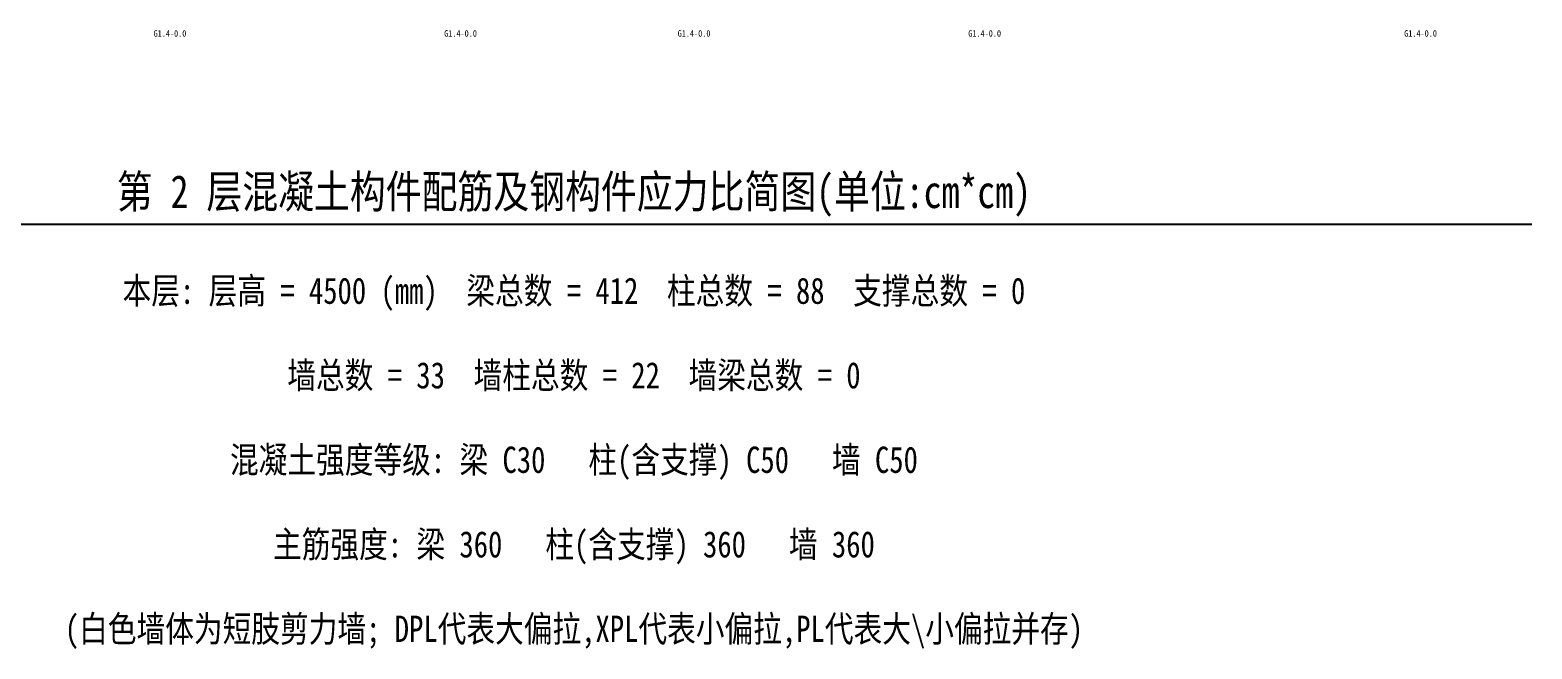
# Model space of a CAD drawing. Header units: millimetres. Extents: x -1455 to 850709, y 32926 to 221881.
# Drawn here: x 25769 to 54712, y 107886 to 119815 of the extents above; entities that cross this region are included whole.
import ezdxf
from ezdxf.enums import TextEntityAlignment as Align

# ---------------------------------------------------------------- set-up
doc = ezdxf.new("R2010")
doc.units = ezdxf.units.MM
doc.layers.add('层15202', color=7, linetype='Continuous', lineweight=25)
doc.layers.add('层15221', color=2, linetype='Continuous', lineweight=25)
doc.styles.add('宋体', font='')
doc.styles.get('宋体').set_extended_font_data('宋体')

# ---------------------------------------------------------------- blocks, each defined once
blk = doc.blocks.new('2FLOOR')
at = {"layer": '层15202'}
blk.add_line((17.788, -3.927), (54.712, -3.927), dxfattribs=at)
at = {"layer": '层15202', "style": '宋体', "width": 0.8}
for s, height, p in [('第 2 层混凝土构件配筋及钢构件应力比简图(单位:cm*cm)', 0.6335, (36.25, -3.805)), ('本层: 层高 = 4500 (mm)  梁总数 = 412  柱总数 = 88  支撑总数 = 0', 0.5068, (36.25, -5.615)), ('墙总数 = 33  墙柱总数 = 22  墙梁总数 = 0', 0.5068, (36.25, -7.244)), ('混凝土强度等级: 梁 C30   柱(含支撑) C50   墙 C50', 0.5068, (36.25, -8.873)), ('主筋强度: 梁 360   柱(含支撑) 360   墙 360', 0.5068, (36.25, -10.502)), (' (白色墙体为短肢剪力墙; DPL代表大偏拉,XPL代表小偏拉,PL代表大\\小偏拉并存) ', 0.5068, (36.25, -12.131))]:
    blk.add_text(s, height=height, dxfattribs=at).set_placement(p, align=Align.BOTTOM_CENTER)
at = {"layer": '层15221', "style": '宋体', "width": 0.8}
for p in [(28.15, -0.25), (33.75, -0.25), (38.25, -0.25), (43.85, -0.25), (52.25, -0.25)]:
    blk.add_text('G1.4-0.0', height=0.126, dxfattribs=at).set_placement(p, align=Align.MIDDLE_LEFT)

msp = doc.modelspace()

# ---------------------------------------------------------------- block references
at = {"xscale": 1000, "yscale": 1000, "zscale": 1000}
msp.add_blockref('2FLOOR', (0, 120000), dxfattribs=at)

doc.saveas('drawing.dxf')
